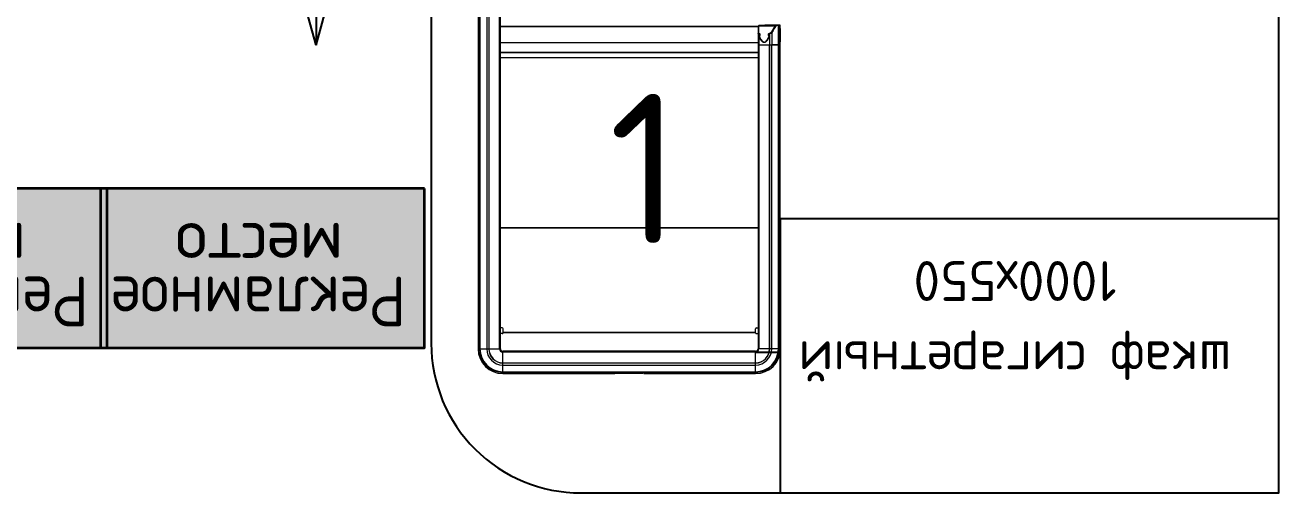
# Model space of a CAD drawing. Extents: x -150237 to 313168, y -187365 to 36962.
# Drawn here: x -33496 to -30981, y -166443 to -165503 of the extents above; entities that cross this region are included whole.
import ezdxf
from ezdxf.enums import TextEntityAlignment as Align

# ---------------------------------------------------------------- set-up
doc = ezdxf.new("R2010")
doc.units = 0
doc.header["$LTSCALE"] = 50
doc.layers.get('0').update_dxf_attribs({"linetype": 'CONTINUOUS'})
for name, color, linetype in [('оборудование', 90, 'CONTINUOUS'), ('Оборудование поставщиков', 5, 'CONTINUOUS'), ('товарные группы', 7, 'CONTINUOUS')]:
    doc.layers.add(name, color=color, linetype=linetype)
doc.layers.add('Стены', color=7, linetype='CONTINUOUS', lineweight=35)
doc.styles.get("Standard").update_dxf_attribs({"font": 'isocpeur.ttf'})

# ---------------------------------------------------------------- blocks, each defined once
blk = doc.blocks.new('*U72')
at = {"layer": 'оборудование', "color": 7}
for p, q in [((659.1, 325), (952.4, 405.4)), ((1641.9, 325), (659.1, 325)), ((659.1, 325), (952.4, 244.5))]:
    blk.add_line(p, q, dxfattribs=at)
at = {"layer": 'оборудование', "color": 1, "linetype": 'Continuous', "lineweight": 15}
for p, q in [((2250.3, 0), (49.7, 0)), ((49.7, -0.1), (49.7, 0)), ((49.7, -0.1), (49.7, -0.2)), ((49.7, -0.2), (49.7, -0.3)), ((49.7, -0.3), (49.7, -0.6)), ((49.7, -0.6), (49.7, -0.9)), ((49.7, -0.9), (49.7, -1.3)), ((49.7, -1.3), (49.7, -1.8)), ((49.7, -1.8), (49.7, -2.4)), ((2250.3, -2.4), (49.7, -2.4)), ((49.7, -2.4), (49.7, -3)), ((49.7, -3), (2250.3, -3)), ((49.7, -3.7), (49.7, -3)), ((49.7, -3.7), (49.8, -3.7)), ((49.8, -17.2), (49.7, -17.2)), ((49.7, -17.2), (49.7, -21.1)), ((2250.3, -21.3), (49.7, -21.3)), ((49.7, -21.3), (49.7, -21.7)), ((49.7, -21.7), (49.7, -42.9)), ((2250.3, -21.7), (49.7, -21.7)), ((2250.3, -3.7), (49.8, -3.7)), ((2250.3, -17.2), (49.8, -17.2)), ((0, -49.7), (0, -274)), ((2.3, -49.7), (2.3, -274.3)), ((3, -275), (3, -49.7)), ((3.7, -49.7), (3.7, -556.2)), ((17.2, -49.7), (17.2, -556.2)), ((17.2, -49.7), (21.1, -49.7)), ((21.3, -49.7), (21.3, -556.3)), ((21.3, -49.7), (21.7, -49.7)), ((21.7, -49.7), (21.7, -556.3)), ((21.7, -49.7), (42.9, -49.7)), ((42.9, -556.3), (42.9, -49.7)), ((42.9, -49.7), (43.3, -49.7)), ((43.3, -556.3), (43.3, -49.7)), ((43.3, -49.7), (44.7, -49.7)), ((44.7, -556.3), (44.7, -49.7)), ((49.7, -42.9), (2250.3, -42.9)), ((49.7, -42.9), (49.7, -43.3)), ((49.7, -43.3), (2250.3, -43.3)), ((49.7, -43.4), (49.7, -44.7)), ((49.7, -44.7), (2250.3, -44.7)), ((80.2, -48), (80.2, -44.7)), ((81.6, -50), (82.5, -50)), ((82.5, -50), (82.5, -556)), ((82.5, -50), (83.5, -50)), ((83.5, -50), (83.5, -556)), ((83.5, -50), (89.7, -50)), ((91.7, -48), (91.7, -44.7)), ((292.7, -44.7), (292.7, -561.3)), ((293.1, -44.7), (293.1, -561.3)), ((634.4, -44.7), (634.4, -561.3)), ((634.9, -44.7), (634.9, -561.3)), ((644.9, -44.7), (644.9, -561.3)), ((645.5, -44.7), (645.5, -561.3)), ((664.7, -44.7), (664.7, -561.3)), ((697.1, -44.7), (697.1, -561.4)), ((697.6, -44.7), (697.6, -561.6)), ((0, -274), (0.1, -274)), ((0, -274), (0, -274)), ((0.1, -274), (0.3, -274)), ((0.3, -274), (0.6, -274)), ((0.6, -274), (0.9, -274)), ((1, -276), (0.8, -276)), ((0.8, -276), (0.8, -276.2)), ((0.9, -274), (1.3, -274)), ((1.3, -274), (1.8, -274)), ((1.7, -275), (1.7, -278.2)), ((3.1, -275), (1.7, -275)), ((1.8, -274), (1.8, -274.3)), ((1.8, -274), (2.3, -274)), ((2.3, -274), (2.2, -274)), ((2.2, -274), (2.2, -274)), ((3.1, -275), (3, -275)), ((3.1, -330.9), (3.1, -275)), ((1, -278.2), (0.8, -278.2)), ((0.8, -278.2), (0.8, -327.5)), ((1, -278.2), (1, -327.7)), ((1.7, -278.2), (1.7, -327.7)), ((3.1, -278.2), (1.7, -278.2)), ((0, -332), (0, -556.3)), ((0.1, -332), (0, -332)), ((0, -332), (0, -332)), ((0.3, -332), (0.1, -332)), ((0.6, -332), (0.3, -332)), ((0.9, -332), (0.6, -332)), ((1, -327.5), (0.8, -327.5)), ((1.3, -332), (0.9, -332)), ((1.7, -327.7), (1, -327.7)), ((1.8, -332), (1.3, -332)), ((3.1, -327.7), (1.7, -327.7)), ((1.7, -327.7), (1.7, -331)), ((3.1, -331), (1.7, -331)), ((1.8, -331.6), (1.8, -332)), ((2.3, -332), (1.8, -332)), ((2.2, -331.9), (2.3, -331.9)), ((2.2, -332), (2.2, -331.9)), ((2.3, -331.6), (2.3, -556.3)), ((3, -556.3), (3, -330.9)), ((3, -330.9), (3.1, -330.9)), ((2.4, -556.3), (0, -556.3)), ((1.8, -556.3), (2.3, -556.3)), ((2.4, -556.3), (3, -556.3)), ((3.7, -556.3), (3, -556.3)), ((3.7, -556.3), (3.7, -556.2)), ((17.2, -556.2), (17.2, -556.3)), ((17.2, -556.3), (21.1, -556.3)), ((21.3, -556.3), (21.7, -556.3)), ((21.7, -556.3), (42.9, -556.3)), ((42.9, -556.3), (43.3, -556.3)), ((43.4, -556.3), (44.7, -556.3)), ((659.7, -561.3), (49.7, -561.3)), ((49.7, -562.7), (49.7, -561.3)), ((659.7, -562.7), (49.7, -562.7)), ((49.7, -563.1), (49.7, -562.7)), ((659.7, -563.1), (49.7, -563.1)), ((49.7, -584.3), (49.7, -563.1)), ((80.2, -558), (80.2, -561.3)), ((81.6, -556), (82.5, -556)), ((82.5, -556), (83.5, -556)), ((83.5, -556), (89.7, -556)), ((91.7, -558), (91.7, -561.3)), ((683.5, -561.3), (659.7, -561.3)), ((659.7, -561.3), (659.7, -562.7)), ((676.1, -562.7), (659.7, -562.7)), ((659.7, -562.7), (659.7, -563.1)), ((659.7, -563.1), (659.7, -584.3)), ((675.8, -563.1), (659.7, -563.1)), ((677.3, -564.1), (677.7, -564.4)), ((677.4, -563.1), (682.4, -563.1)), ((677.9, -563.4), (677.5, -563.1)), ((682.3, -563.6), (678.4, -563.6)), ((682.4, -563.1), (682.3, -563.6)), ((683.1, -563.2), (683, -563.7)), ((684.2, -562.6), (697.6, -562.6)), ((696.7, -561.3), (696.5, -561.3)), ((697, -561.4), (696.7, -561.3)), ((697.7, -562.6), (697.6, -562.6)), ((697.7, -595.2), (697.7, -562.6)), ((698.6, -573.2), (698.6, -564.1)), ((698.6, -564.1), (698.8, -564.1)), ((698.6, -573.2), (698.8, -573.2)), ((698.8, -573.2), (698.8, -564.1)), ((699.8, -573.5), (698.8, -573.5)), ((699.4, -575), (699.3, -575)), ((699.4, -573.5), (699.4, -575)), ((699.5, -596.4), (699.5, -576)), ((699.5, -576), (699.7, -576)), ((699.7, -576), (699.7, -596.4)), ((49.7, -584.3), (659.7, -584.3)), ((49.7, -584.7), (49.7, -584.3)), ((49.7, -584.7), (659.7, -584.7)), ((49.7, -588.8), (49.7, -584.9)), ((49.7, -588.8), (659.6, -588.8)), ((49.7, -602.3), (659.6, -602.3)), ((49.7, -603), (49.7, -602.3)), ((659.7, -603), (49.7, -603)), ((49.7, -603.7), (49.7, -603)), ((659.6, -588.8), (659.7, -588.8)), ((659.7, -602.3), (659.6, -602.3)), ((675.8, -584.3), (659.7, -584.3)), ((659.7, -584.3), (659.7, -584.7)), ((659.7, -584.7), (676.1, -584.7)), ((659.7, -584.7), (659.7, -588.8)), ((684.5, -588.8), (659.7, -588.8)), ((659.7, -602.3), (698.5, -602.3)), ((659.7, -602.6), (659.7, -602.3)), ((659.7, -602.6), (659.7, -603)), ((659.7, -603.1), (659.7, -603)), ((698.5, -603), (659.7, -603)), ((659.7, -603.1), (659.7, -606)), ((676.6, -584), (675.8, -584.3)), ((677.8, -582.9), (677.3, -583.3)), ((682.4, -584.4), (677.3, -584.4)), ((677.3, -584.4), (682.4, -584.4)), ((677.5, -584.3), (678.1, -583.9)), ((678.4, -583.7), (682.4, -583.7)), ((683.1, -583.7), (682.4, -583.7)), ((682.4, -583.7), (682.4, -584.4)), ((682.4, -584.4), (682.4, -584.4)), ((683.1, -584.4), (682.4, -584.4)), ((683.1, -583.7), (683.1, -584.4)), ((683.1, -584.4), (683.1, -584.5)), ((698.5, -597.5), (696.7, -596.3)), ((699.5, -596.4), (697.7, -595.2)), ((698.5, -602.3), (698.5, -603)), ((698.5, -603.7), (698.5, -603)), ((699.7, -596.4), (699.5, -596.4)), ((699.7, -602.5), (699.7, -602.8)), ((49.7, -603.7), (659.7, -603.7)), ((49.7, -604.2), (49.7, -603.7)), ((49.7, -604.9), (49.7, -603.7)), ((49.7, -604.7), (49.7, -604.2)), ((49.7, -605.1), (49.7, -604.7)), ((49.7, -605.4), (49.7, -605.1)), ((49.7, -605.7), (49.7, -605.4)), ((49.7, -605.7), (49.7, -605.4)), ((49.7, -605.9), (49.7, -605.7)), ((49.7, -605.8), (49.7, -605.7)), ((49.7, -606), (49.7, -605.9)), ((49.7, -606), (49.7, -605.9)), ((49.7, -606), (659.7, -606)), ((49.7, -606), (49.7, -606)), ((698.5, -603.7), (659.7, -603.7)), ((659.7, -605.9), (663.3, -605.9)), ((663.3, -605.6), (663.3, -605.5)), ((663.3, -605.8), (664.3, -605.8)), ((664.3, -605.1), (664.3, -605.2)), ((664.3, -605.9), (666.3, -605.9)), ((665.5, -605), (693.7, -605)), ((665.5, -605.1), (693.7, -605.1)), ((666.3, -605.7), (666.3, -605.3)), ((666.3, -605.9), (666.3, -605.7)), ((675.7, -605.9), (666.3, -605.9)), ((676.4, -605.9), (677.9, -605.9)), ((678.6, -605.8), (678.6, -605.9)), ((684.3, -605.9), (678.6, -605.9)), ((679.3, -605.9), (679.3, -605.9)), ((684.7, -605.9), (686.1, -605.9)), ((686.1, -605.8), (690.3, -605.8)), ((686.5, -605.8), (686.5, -605.9)), ((692.3, -605.9), (686.5, -605.9)), ((690.5, -605.4), (691, -605.4)), ((690.5, -605.5), (690.5, -605.4)), ((690.5, -605.4), (690.8, -605.4)), ((690.8, -605.5), (690.5, -605.5)), ((690.8, -605.4), (690.8, -605.5)), ((690.9, -605.4), (690.8, -605.4)), ((691.1, -605.4), (690.8, -605.4)), ((690.8, -605.4), (690.8, -605.4)), ((690.8, -605.4), (691, -605.4)), ((690.8, -605.4), (690.8, -605.4)), ((690.9, -605.4), (690.9, -605.4)), ((691.1, -605.4), (691.1, -605.4)), ((691.4, -605.5), (691.4, -605.4)), ((691.8, -605.5), (691.5, -605.5)), ((691.5, -605.5), (691.5, -605.5)), ((691.6, -605.4), (691.6, -605.4)), ((692.6, -605.9), (695.1, -605.9)), ((695.1, -605.2), (695.1, -605.1)), ((695.1, -605.2), (695.1, -605.9)), ((695.1, -605.8), (696.1, -605.8)), ((696.1, -605.2), (696.1, -605.9)), ((696.1, -605.9), (698.5, -605.9)), ((698.5, -605.9), (698.5, -603.7))]:
    blk.add_line(p, q, dxfattribs=at)
at = {"layer": 'оборудование', "color": 1, "linetype": 'Continuous', "lineweight": 15, "flags": 128}
for points in [[(677.5, -563.1), (677.6, -563.1), (677.6, -563.3), (677.6, -563.5), (677.5, -563.8), (677.3, -564.1)], [(677.9, -563.4), (678, -563.4), (678, -563.6), (678, -563.8), (677.9, -564.1), (677.7, -564.4)], [(684.2, -562.6), (684.2, -562.3), (684.2, -562.1), (684.1, -561.9), (684, -561.7), (683.9, -561.5), (683.8, -561.4), (683.7, -561.3), (683.5, -561.3)], [(677.5, -584.3), (677.5, -584.3), (677.6, -584.1), (677.6, -583.9), (677.5, -583.6), (677.3, -583.3)], [(677.8, -582.9), (678, -583.2), (678.1, -583.5), (678.1, -583.7), (678.1, -583.9), (678, -583.9)]]:
    blk.add_lwpolyline(points, dxfattribs=at)
at = {"layer": 'оборудование', "color": 1, "linetype": 'Continuous', "lineweight": 15}
for centre, radius, start, end in [((49.7, -49.7), 49.7, 90.0004, 180), ((49.7, -49.7), 47.3, 90, 180), ((49.7, -49.7), 46.7, 90, 180), ((49.7, -49.7), 46, 90, 180), ((49.7, -49.7), 32.5, 90, 180), ((49.7, -49.7), 28.4, 89.9975, 179.996), ((49.7, -49.7), 28, 90, 180), ((49.7, -49.7), 6.83, 90, 180), ((49.7, -49.7), 6.39, 89.9826, 180), ((49.7, -49.7), 5, 90, 180), ((82, -48.3), 1.79, 171.9509, 258.5802), ((89.7, -48), 2, 270, 0), ((1.7, -330.3), 0.7, 180, 270), ((49.7, -556.3), 49.7, 180.0004, 270), ((49.7, -556.3), 47.3, 180, 270), ((49.7, -556.3), 46.7, 180, 270), ((49.7, -556.3), 46, 180, 270), ((49.7, -556.3), 32.5, 180, 270), ((49.7, -556.3), 28.4, 179.9975, 269.996), ((49.7, -556.3), 28, 180, 270), ((49.7, -556.3), 6.83, 180, 270), ((49.7, -556.3), 6.39, 179.9826, 270), ((49.7, -556.3), 5, 180, 270), ((82, -557.8), 1.79, 101.4197, 188.0483), ((89.7, -558), 2, 0, 90), ((675.7, -563.1), 1.06, 339.1888, 20.7704), ((680.6, -572.6), 9.16, 75.0883, 79.3967), ((680.7, -572), 9.14, 75.1238, 79.4582), ((696.7, -562.4), 1.06, 350.3891, 89.6626), ((696.4, -562.5), 1.19, 355.9244, 73.3043), ((698.5, -576), 1.25, 0, 43.946), ((675.6, -584.3), 1.09, 340.8347, 19.5011), ((680.7, -599.8), 15.4, 81.2755, 83.8061), ((683.3, -587.1), 2.1, 306.4576, 340.3503), ((696.2, -594.9), 1.49, 286.4371, 349.0335), ((698.5, -604.6), 1.25, 270, 0)]:
    blk.add_arc(centre, radius, start, end, dxfattribs=at)
for centre, ratio, start_param in [((698.8, -402.8), 0.563237, 3.076466), ((699.9, -402.8), 0.624207, 3.076177)]:
    blk.add_ellipse(centre, major_axis=(0, 203), ratio=ratio, start_param=start_param, end_param=3.077671, dxfattribs=at)
for points, knots in [([(49.7, -2.4), (49.7, -1.7), (49.7, -0.5), (49.7, 0.1), (49.7, 0), (49.7, -0.1)], [0, 0, 0, 0, 0.464529, 0.929058, 1, 1, 1, 1]), ([(49.7, -2.4), (49.7, -2.4), (49.7, -2.4), (49.7, -2.7), (49.7, -2.9), (49.7, -3), (49.7, -3)], [0, 0, 0, 0, 0.312751, 0.625502, 0.938284, 1, 1, 1, 1]), ([(49.7, -3), (49.7, -3.1), (49.7, -3.3), (49.7, -3.6), (49.7, -3.6), (49.7, -3.7)], [0, 0, 0, 0, 0.323428, 0.646817, 1, 1, 1, 1]), ([(49.7, -3.7), (49.7, -4.5), (49.7, -5.6), (49.7, -7.8), (49.7, -10), (49.7, -12.9), (49.7, -15.8), (49.7, -17.2)], [0, 0, 0, 0, 0.292467, 0.4386, 0.585269, 0.791121, 1, 1, 1, 1]), ([(49.7, -3.7), (49.7, -4.4), (49.7, -5.6), (49.7, -7.8), (49.7, -10), (49.7, -12.9), (49.7, -15.8), (49.7, -17.2)], [0, 0, 0, 0, 0.294332, 0.441396, 0.589009, 0.793024, 1, 1, 1, 1]), ([(49.7, -17.2), (49.7, -17.6), (49.7, -18.4), (49.7, -19.8), (49.7, -20.7), (49.7, -21)], [0, 0, 0, 0, 0.388609, 0.777229, 1, 1, 1, 1]), ([(49.7, -21.3), (49.7, -21.3), (49.7, -21.2), (49.7, -21.3), (49.7, -21.5), (49.7, -21.7), (49.7, -21.7)], [0, 0, 0, 0, 0.017259, 0.412003, 0.806746, 1, 1, 1, 1]), ([(49.7, -21.7), (49.7, -22.4), (49.7, -23.8), (49.7, -26.2), (49.7, -28.8), (49.7, -31.5), (49.7, -34.2), (49.7, -36.9), (49.7, -39.4), (49.7, -41.4), (49.7, -42.5), (49.7, -42.9)], [0, 0, 0, 0, 0.116692, 0.233385, 0.350076, 0.466769, 0.583461, 0.700153, 0.816847, 0.93354, 1, 1, 1, 1]), ([(0, -49.7), (4.4, -49.7), (5.6, -49.7), (7.8, -49.7), (10, -49.7), (12.9, -49.7), (15.8, -49.7), (17.2, -49.7)], [0, 0, 0, 0, 0.294332, 0.441396, 0.589008, 0.793023, 1, 1, 1, 1]), ([(3.7, -49.7), (4.2, -49.7), (5.2, -49.7), (7.3, -49.7), (9.9, -49.7), (13.1, -49.7), (15.9, -49.7), (17.2, -49.7)], [0, 0, 0, 0, 0.210211, 0.410235, 0.599269, 0.80742, 1, 1, 1, 1]), ([(17.2, -49.7), (17.6, -49.7), (18.4, -49.7), (19.8, -49.7), (20.7, -49.7), (21, -49.7)], [0, 0, 0, 0, 0.388603, 0.777227, 1, 1, 1, 1]), ([(21.3, -49.7), (21.3, -49.7), (21.2, -49.7), (21.3, -49.7), (21.5, -49.7), (21.7, -49.7), (21.7, -49.7)], [0, 0, 0, 0, 0.023065, 0.415486, 0.807959, 1, 1, 1, 1]), ([(21.7, -49.7), (22.4, -49.7), (23.8, -49.7), (26.2, -49.7), (28.8, -49.7), (31.5, -49.7), (34.2, -49.7), (36.9, -49.7), (39.4, -49.7), (41.4, -49.7), (42.5, -49.7), (42.9, -49.7)], [0, 0, 0, 0, 0.116691, 0.233386, 0.350079, 0.466772, 0.583463, 0.700152, 0.816846, 0.933538, 1, 1, 1, 1]), ([(42.9, -49.7), (43, -49.7), (43.2, -49.7), (43.3, -49.7), (43.3, -49.7), (43.3, -49.7)], [0, 0, 0, 0, 0.397529, 0.795061, 1, 1, 1, 1]), ([(43.4, -49.7), (43.5, -49.7), (43.8, -49.7), (44.2, -49.7), (44.5, -49.7), (44.7, -49.7), (44.7, -49.7), (44.7, -49.7)], [0, 0, 0, 0, 0.0633, 0.34751, 0.631752, 0.915968, 1, 1, 1, 1]), ([(49.7, -43.3), (49.7, -43.3), (49.7, -43.3), (49.7, -43.1), (49.7, -42.9), (49.7, -42.9)], [0, 0, 0, 0, 0.397504, 0.795054, 1, 1, 1, 1]), ([(49.7, -43.5), (49.7, -43.5), (49.7, -43.8), (49.7, -44.2), (49.7, -44.5), (49.7, -44.7), (49.7, -44.7), (49.7, -44.7)], [0, 0, 0, 0, 0.042709, 0.333187, 0.623662, 0.914118, 1, 1, 1, 1]), ([(1.7, -275), (1.6, -275), (1.4, -275), (1.1, -275.1), (1, -275.4), (1, -275.6), (1, -275.7)], [0, 0, 0, 0, 0.249991, 0.5, 0.750009, 1, 1, 1, 1]), ([(1, -275.7), (1, -275.7), (1, -275.8), (1, -276.4), (1, -277.2), (1, -277.9), (1, -278.2)], [0, 0, 0, 0, 0.249998, 0.500003, 0.749998, 1, 1, 1, 1]), ([(2.4, -275), (2.3, -274.9), (2.1, -274.8), (1.9, -274.5), (1.8, -274.3), (1.8, -274.1), (2, -274), (2.1, -274), (2.2, -274)], [0, 0, 0, 0, 0.172559, 0.343744, 0.550557, 0.707464, 0.864947, 1, 1, 1, 1]), ([(2.3, -274.3), (2.3, -274.3), (2.3, -274.3), (2.4, -274.5), (2.6, -274.7), (2.8, -274.9), (3, -274.9), (3, -275)], [0, 0, 0, 0, 0.055691, 0.314582, 0.613528, 0.893735, 1, 1, 1, 1]), ([(1.7, -278.2), (1.6, -278.2), (1.4, -278.2), (1.1, -278.2), (1, -278.2), (1, -278.2), (1, -278.2)], [0, 0, 0, 0, 0.249991, 0.5, 0.750009, 1, 1, 1, 1]), ([(1, -327.7), (1, -328), (1, -328.5), (1, -329.1), (1, -329.5), (1, -329.9), (1, -330.2), (1, -330.2), (1, -330.3)], [0, 0, 0, 0, 0.239445, 0.369914, 0.500005, 0.630473, 0.760562, 1, 1, 1, 1]), ([(2.2, -331.9), (2.1, -331.9), (2, -331.9), (1.8, -331.8), (1.8, -331.6), (1.9, -331.4), (2, -331.2), (2.3, -331), (2.4, -330.9), (2.4, -330.9)], [0, 0, 0, 0, 0.14039, 0.280745, 0.423368, 0.579145, 0.759091, 0.964262, 1, 1, 1, 1]), ([(3, -330.9), (2.9, -331), (2.7, -331.1), (2.5, -331.4), (2.3, -331.6), (2.3, -331.6), (2.4, -331.6)], [0, 0, 0, 0, 0.265899, 0.594085, 0.924213, 1, 1, 1, 1]), ([(2.4, -556.3), (2.4, -556.3), (2.4, -556.3), (2.7, -556.3), (2.9, -556.3), (3, -556.3), (3, -556.3)], [0, 0, 0, 0, 0.312755, 0.625544, 0.938283, 1, 1, 1, 1]), ([(3, -556.3), (3.1, -556.3), (3.3, -556.3), (3.6, -556.3), (3.6, -556.3), (3.7, -556.3)], [0, 0, 0, 0, 0.323474, 0.646821, 1, 1, 1, 1]), ([(3.7, -556.3), (4.4, -556.3), (5.5, -556.3), (7.7, -556.3), (9.9, -556.3), (12.9, -556.3), (15.8, -556.3), (17.2, -556.3)], [0, 0, 0, 0, 0.292467, 0.438601, 0.585268, 0.79112, 1, 1, 1, 1]), ([(3.7, -556.3), (4.4, -556.3), (5.6, -556.3), (7.8, -556.3), (10, -556.3), (12.9, -556.3), (15.8, -556.3), (17.2, -556.3)], [0, 0, 0, 0, 0.294332, 0.441396, 0.589008, 0.793023, 1, 1, 1, 1]), ([(17.2, -556.3), (17.6, -556.3), (18.4, -556.3), (19.8, -556.3), (20.7, -556.3), (21, -556.3)], [0, 0, 0, 0, 0.388603, 0.777227, 1, 1, 1, 1]), ([(21.3, -556.3), (21.3, -556.3), (21.2, -556.3), (21.3, -556.3), (21.5, -556.3), (21.7, -556.3), (21.7, -556.3)], [0, 0, 0, 0, 0.017276, 0.412022, 0.806821, 1, 1, 1, 1]), ([(21.7, -556.3), (22.4, -556.3), (23.8, -556.3), (26.2, -556.3), (28.8, -556.3), (31.5, -556.3), (34.2, -556.3), (36.9, -556.3), (39.4, -556.3), (41.4, -556.3), (42.5, -556.3), (42.9, -556.3)], [0, 0, 0, 0, 0.116691, 0.233386, 0.350079, 0.466772, 0.583463, 0.700152, 0.816846, 0.933538, 1, 1, 1, 1]), ([(43.3, -556.3), (43.3, -556.3), (43.3, -556.3), (43.1, -556.3), (42.9, -556.3), (42.9, -556.3)], [0, 0, 0, 0, 0.397519, 0.795084, 1, 1, 1, 1]), ([(43.5, -556.3), (43.5, -556.3), (43.8, -556.3), (44.2, -556.3), (44.5, -556.3), (44.7, -556.3), (44.7, -556.3), (44.7, -556.3)], [0, 0, 0, 0, 0.042732, 0.333183, 0.623666, 0.914123, 1, 1, 1, 1]), ([(49.7, -562.6), (49.7, -562.5), (49.7, -562.2), (49.7, -561.8), (49.7, -561.5), (49.7, -561.3), (49.7, -561.3), (49.7, -561.3)], [0, 0, 0, 0, 0.063318, 0.347534, 0.631761, 0.915968, 1, 1, 1, 1]), ([(49.7, -563.1), (49.7, -563), (49.7, -562.8), (49.7, -562.7), (49.7, -562.7), (49.7, -562.7)], [0, 0, 0, 0, 0.397557, 0.795075, 1, 1, 1, 1]), ([(49.7, -584.3), (49.7, -583.6), (49.7, -582.2), (49.7, -579.8), (49.7, -577.2), (49.7, -574.5), (49.7, -571.8), (49.7, -569.1), (49.7, -566.6), (49.7, -564.6), (49.7, -563.5), (49.7, -563.1)], [0, 0, 0, 0, 0.116692, 0.233385, 0.350077, 0.466769, 0.583461, 0.700154, 0.816846, 0.933539, 1, 1, 1, 1]), ([(675.8, -584.3), (675.3, -584), (674.2, -583.3), (672.5, -582.2), (670.9, -581.1), (669.5, -580.1), (668.3, -579.2), (667.3, -578.3), (666.4, -577.4), (665.7, -576.6), (665.1, -575.7), (664.6, -574.8), (664.5, -573.7), (664.6, -572.9), (664.9, -572.2), (665.2, -571.6), (665.6, -570.9), (666.4, -570.1), (667.3, -569.2), (668.3, -568.3), (669.3, -567.4), (670.4, -566.7), (671.5, -565.9), (672.5, -565.2), (673.7, -564.4), (674.8, -563.8), (675.5, -563.3), (675.8, -563.1)], [0, 0, 0, 0, 0.062388, 0.124648, 0.194527, 0.249366, 0.292421, 0.334104, 0.373821, 0.407555, 0.436544, 0.467997, 0.499424, 0.530824, 0.546008, 0.562328, 0.591388, 0.625232, 0.665388, 0.707429, 0.750667, 0.790936, 0.831069, 0.875112, 0.912773, 0.963954, 1, 1, 1, 1]), ([(677.3, -583.3), (676.1, -582.7), (673.8, -581.6), (670.9, -579.9), (668.6, -578.4), (667, -577.1), (665.9, -576.1), (665.3, -575.2), (665.1, -574.7), (664.9, -574.3), (664.9, -573.7), (664.9, -573.2), (665.1, -572.5), (665.6, -571.8), (666.3, -571), (667.1, -570.3), (668, -569.5), (669.2, -568.7), (670.7, -567.7), (672.7, -566.5), (675, -565.3), (676.6, -564.5), (677.3, -564.1)], [0, 0, 0, 0, 0.124134, 0.248722, 0.316669, 0.37348, 0.436156, 0.452686, 0.467671, 0.483885, 0.499226, 0.514568, 0.530732, 0.56222, 0.59114, 0.625246, 0.662094, 0.703892, 0.750745, 0.831918, 0.916603, 1, 1, 1, 1]), ([(676.1, -562.7), (676.1, -562.7), (676, -562.7), (675.9, -562.9), (675.9, -563.1), (675.8, -563.1)], [0, 0, 0, 0, 0.458144, 0.698475, 1, 1, 1, 1]), ([(675.8, -563.1), (676, -563.2), (676.3, -563.3), (676.6, -563.4), (676.7, -563.5)], [0, 0, 0, 0, 0.4782743, 1, 1, 1, 1]), ([(676.7, -562.8), (676.6, -562.7), (676.5, -562.7), (676.4, -562.7), (676.3, -562.7), (676.2, -562.7), (676.2, -562.7), (676.1, -562.7)], [0, 0, 0, 0, 0.360171, 0.596355, 0.695736, 0.79252, 1, 1, 1, 1]), ([(677.5, -563.1), (677.4, -563), (677.1, -562.9), (676.8, -562.8), (676.7, -562.8)], [0, 0, 0, 0, 0.550043, 1, 1, 1, 1]), ([(676.7, -563.5), (676.8, -563.6), (677.1, -563.8), (677.2, -564), (677.3, -564.1)], [0, 0, 0, 0, 0.475253, 1, 1, 1, 1]), ([(683, -563.7), (682.9, -563.8), (682.9, -563.9), (682.8, -564.2), (682.5, -564.5), (681.7, -565), (680.6, -565.2), (679.1, -565.1), (678.2, -564.6), (677.7, -564.4)], [0, 0, 0, 0, 0.030615, 0.06326, 0.126217, 0.251697, 0.501509, 0.75024, 1, 1, 1, 1]), ([(679.7, -563.9), (679.3, -563.8), (678.7, -563.8), (678.1, -563.5), (677.9, -563.4)], [0, 0, 0, 0, 0.571981, 1, 1, 1, 1]), ([(682.3, -563.6), (682.3, -563.6), (681.9, -563.8), (681, -563.8), (680.1, -563.8), (679.7, -563.9)], [0, 0, 0, 0, 0.030237, 0.499301, 1, 1, 1, 1]), ([(682.4, -563.1), (682.4, -562.9), (682.4, -562.7), (682.6, -562.2), (682.8, -561.7), (683.1, -561.5), (683.3, -561.3), (683.4, -561.3), (683.5, -561.3)], [0, 0, 0, 0, 0.123071, 0.251574, 0.501014, 0.75148, 0.84399, 1, 1, 1, 1]), ([(683.1, -563.2), (683.1, -563.2), (683.1, -563), (683.3, -562.8), (683.7, -562.6), (684, -562.6), (684.2, -562.6)], [0, 0, 0, 0, 0.116273, 0.25154, 0.502552, 1, 1, 1, 1]), ([(696.5, -561.3), (695.3, -561.3), (692.9, -561.3), (688.5, -561.3), (685.2, -561.3), (683.5, -561.3)], [0, 0, 0, 0, 0.333227, 0.66676, 1, 1, 1, 1]), ([(698.8, -564.1), (698.7, -563.8), (698.7, -563.2), (698.3, -562.3), (697.7, -561.6), (697.2, -561.4), (697, -561.4)], [0, 0, 0, 0, 0.225818, 0.473594, 0.734097, 1, 1, 1, 1]), ([(697.7, -562.6), (697.8, -562.6), (698, -562.7), (698.3, -563), (698.5, -563.4), (698.6, -563.8), (698.6, -564), (698.6, -564.1)], [0, 0, 0, 0, 0.250672, 0.500425, 0.749604, 0.875703, 1, 1, 1, 1]), ([(698.6, -573.2), (698.6, -573.5), (698.6, -574.1), (698.8, -574.9), (699.1, -575.6), (699.4, -575.9), (699.5, -576)], [0, 0, 0, 0, 0.249218, 0.499057, 0.749259, 1, 1, 1, 1]), ([(699.4, -575.1), (699.3, -575), (699.1, -574.8), (698.9, -574.4), (698.8, -573.9), (698.8, -573.4), (698.8, -573.2)], [0, 0, 0, 0, 0.252342, 0.501316, 0.748424, 1, 1, 1, 1]), ([(699.5, -576), (699.6, -575.9), (699.6, -575.7), (699.6, -575.5), (699.5, -575.3), (699.4, -575.2), (699.4, -575.1)], [0, 0, 0, 0, 0.302382, 0.512752, 0.795151, 1, 1, 1, 1]), ([(49.7, -584.7), (49.7, -584.7), (49.7, -584.8), (49.7, -584.7), (49.7, -584.5), (49.7, -584.4), (49.7, -584.3)], [0, 0, 0, 0, 0.023065, 0.415478, 0.807912, 1, 1, 1, 1]), ([(49.7, -588.8), (49.7, -588.4), (49.7, -587.6), (49.7, -586.2), (49.7, -585.3), (49.7, -585)], [0, 0, 0, 0, 0.388613, 0.7772302, 1, 1, 1, 1]), ([(49.7, -602.3), (49.7, -601.8), (49.7, -600.8), (49.7, -598.7), (49.7, -596.1), (49.7, -592.9), (49.7, -590.1), (49.7, -588.8)], [0, 0, 0, 0, 0.210212, 0.410236, 0.59927, 0.80742, 1, 1, 1, 1]), ([(49.7, -602.3), (49.7, -601.6), (49.7, -600.4), (49.7, -598.2), (49.7, -596), (49.7, -593.1), (49.7, -590.2), (49.7, -588.8)], [0, 0, 0, 0, 0.294332, 0.441396, 0.589008, 0.793024, 1, 1, 1, 1]), ([(49.7, -602.3), (49.7, -602.4), (49.7, -602.4), (49.7, -602.7), (49.7, -602.9), (49.7, -603)], [0, 0, 0, 0, 0.32342, 0.64683, 1, 1, 1, 1]), ([(49.7, -603.7), (49.7, -603.6), (49.7, -603.6), (49.7, -603.3), (49.7, -603.1), (49.7, -603), (49.7, -603)], [0, 0, 0, 0, 0.312753, 0.625514, 0.938268, 1, 1, 1, 1]), ([(659.7, -602.3), (659.7, -601.6), (659.7, -600.5), (659.7, -598.3), (659.7, -596.1), (659.7, -593.1), (659.7, -590.2), (659.7, -588.8)], [0, 0, 0, 0, 0.292467, 0.438601, 0.585269, 0.791121, 1, 1, 1, 1]), ([(659.7, -588.8), (659.7, -589.8), (659.7, -591.7), (659.7, -594.1), (659.7, -596.2), (659.7, -598.5), (659.7, -600.6), (659.7, -601.8), (659.7, -602.3)], [0, 0, 0, 0, 0.135945, 0.273025, 0.408898, 0.545401, 0.771922, 1, 1, 1, 1]), ([(676.1, -584.7), (676.1, -584.7), (676, -584.7), (675.9, -584.5), (675.9, -584.4), (675.8, -584.3)], [0, 0, 0, 0, 0.378446, 0.665687, 1, 1, 1, 1]), ([(676.1, -584.7), (676.1, -584.7), (676.2, -584.7), (676.2, -584.7), (676.3, -584.7), (676.5, -584.7), (676.6, -584.7), (676.6, -584.7)], [0, 0, 0, 0, 0.214057, 0.310762, 0.408434, 0.640612, 1, 1, 1, 1]), ([(676.6, -584), (676.7, -583.9), (677, -583.7), (677.2, -583.4), (677.3, -583.3)], [0, 0, 0, 0, 0.475981, 1, 1, 1, 1]), ([(676.6, -584.7), (676.8, -584.7), (677.1, -584.6), (677.4, -584.4), (677.5, -584.3)], [0, 0, 0, 0, 0.448076, 1, 1, 1, 1]), ([(677.8, -582.9), (678.3, -582.7), (679.2, -582.2), (680.7, -582.1), (682, -582.4), (682.7, -582.9), (683, -583.3), (683.1, -583.5), (683.1, -583.7), (683.1, -583.7)], [0, 0, 0, 0, 0.24957, 0.498911, 0.748635, 0.873854, 0.936751, 0.969025, 1, 1, 1, 1]), ([(678.1, -583.9), (678.3, -583.8), (678.8, -583.5), (679.4, -583.5), (679.8, -583.4)], [0, 0, 0, 0, 0.429926, 1, 1, 1, 1]), ([(679.8, -583.4), (679.8, -583.4), (680.3, -583.4), (681, -583.5), (681.8, -583.5), (682.2, -583.6), (682.3, -583.7), (682.4, -583.7), (682.4, -583.7), (682.4, -583.7), (682.4, -583.7)], [0, 0, 0, 0, 0.026793, 0.514376, 0.761239, 0.929998, 0.975473, 0.989619, 0.995099, 1, 1, 1, 1]), ([(684.5, -588.8), (684.3, -588.6), (683.7, -588.1), (682.9, -587.1), (682.5, -586), (682.4, -585.1), (682.4, -584.7), (682.4, -584.4)], [0, 0, 0, 0, 0.2498766, 0.4997112, 0.7494325, 0.8758084, 1, 1, 1, 1]), ([(685.3, -587.8), (684.7, -587.5), (683.9, -586.9), (683.2, -585.8), (683, -585.1), (683.1, -584.7), (683.1, -584.5)], [0, 0, 0, 0, 0.498663, 0.748415, 0.876065, 1, 1, 1, 1]), ([(696.7, -596.3), (695.5, -595.6), (693.2, -594), (689.1, -591.5), (686.1, -589.7), (684.5, -588.8)], [0, 0, 0, 0, 0.334072, 0.665999, 1, 1, 1, 1]), ([(697.7, -595.2), (696.8, -594.6), (695.1, -593.5), (692.1, -591.7), (688.8, -589.8), (686.5, -588.5), (685.3, -587.8)], [0, 0, 0, 0, 0.243265, 0.500027, 0.749119, 1, 1, 1, 1]), ([(698.5, -597.5), (698.6, -597.5), (698.8, -597.4), (699.2, -597.1), (699.4, -596.8), (699.5, -596.5), (699.5, -596.4)], [0, 0, 0, 0, 0.242321, 0.500004, 0.757687, 1, 1, 1, 1]), ([(699.7, -596.4), (699.7, -596.5), (699.7, -596.8), (699.5, -597), (699.3, -597.2), (699.1, -597.4), (698.8, -597.5), (698.6, -597.5), (698.5, -597.5)], [0, 0, 0, 0, 0.239469, 0.38301, 0.500003, 0.64442, 0.760537, 1, 1, 1, 1]), ([(698.5, -602.3), (698.5, -601.7), (698.5, -600.5), (698.5, -598.5), (698.5, -597.5)], [0, 0, 0, 0, 0.515545, 1, 1, 1, 1]), ([(698.5, -602.3), (698.6, -602.3), (698.8, -602.3), (699.1, -602.2), (699.3, -602), (699.5, -601.8), (699.7, -601.5), (699.7, -601.2), (699.7, -601.1)], [0, 0, 0, 0, 0.208707, 0.34404, 0.499755, 0.645561, 0.777688, 1, 1, 1, 1]), ([(699.7, -602.5), (699.7, -602.6), (699.6, -602.7), (699.4, -602.9), (699.1, -602.9), (698.9, -603), (698.6, -603), (698.5, -603)], [0, 0, 0, 0, 0.249934, 0.498803, 0.632659, 0.760982, 1, 1, 1, 1]), ([(699.7, -602.8), (699.6, -602.9), (699.6, -603.1), (699.4, -603.3), (699.1, -603.5), (698.9, -603.7), (698.6, -603.7), (698.5, -603.7)], [0, 0, 0, 0, 0.164618, 0.402577, 0.560096, 0.712349, 1, 1, 1, 1]), ([(699.7, -601.1), (699.7, -600.7), (699.7, -599.9), (699.7, -598.3), (699.7, -597), (699.7, -596.4)], [0, 0, 0, 0, 0.33682, 0.67077, 1, 1, 1, 1]), ([(699.7, -601.1), (699.7, -601.2), (699.7, -601.2), (699.7, -601.6), (699.7, -602), (699.7, -602.3), (699.7, -602.5)], [0, 0, 0, 0, 0.245923, 0.500006, 0.754086, 1, 1, 1, 1]), ([(699.7, -602.7), (699.7, -602.7), (699.7, -602.6), (699.7, -602.5), (699.7, -602.5)], [0, 0, 0, 0, 0.517611, 1, 1, 1, 1]), ([(699.7, -604.6), (699.7, -604.6), (699.7, -604.4), (699.7, -603.1), (699.7, -602.5)], [0, 0, 0, 0, 0.5, 1, 1, 1, 1]), ([(49.7, -605.4), (49.7, -605.4), (49.7, -605.3), (49.7, -605.1), (49.7, -605)], [0, 0, 0, 0, 0.0769152, 1, 1, 1, 1]), ([(663.3, -605.2), (663.3, -605.2), (663.3, -605.2), (663.7, -605.1), (664.3, -605.1), (664.9, -605), (665.4, -605), (665.5, -605)], [0, 0, 0, 0, 0.215641, 0.431295, 0.646704, 0.861366, 1, 1, 1, 1]), ([(663.3, -605.1), (663.3, -605.5), (663.3, -605.9), (663.3, -605.8), (663.3, -605.7)], [0, 0, 0, 0, 0.858028, 1, 1, 1, 1]), ([(663.3, -605.8), (663.3, -605.9), (663.3, -606), (663.3, -605.6), (663.3, -605.2)], [0, 0, 0, 0, 0.141972, 1, 1, 1, 1]), ([(664.3, -605.2), (664.3, -605.2), (664.3, -605.2), (664.5, -605.2), (664.8, -605.1), (665.2, -605.1), (665.4, -605.1), (665.5, -605.1)], [0, 0, 0, 0, 0.215614, 0.431231, 0.646578, 0.8612, 1, 1, 1, 1]), ([(664.3, -605.8), (664.3, -605.9), (664.3, -606), (664.3, -605.6), (664.3, -605.2)], [0, 0, 0, 0, 0.141975, 1, 1, 1, 1]), ([(666.3, -605.3), (666.8, -605.3), (668.2, -605.3), (670.5, -605.4), (673.5, -605.5), (676.6, -605.6), (679.6, -605.7), (682.1, -605.8), (683.8, -605.9), (684.5, -605.9), (684.7, -605.9)], [0, 0, 0, 0, 0.0566397, 0.1700748, 0.2852216, 0.442319, 0.6039665, 0.7612589, 0.9231349, 1, 1, 1, 1]), ([(666.3, -605.6), (666.5, -605.6), (667.6, -605.6), (669.4, -605.6), (671.6, -605.7), (673.4, -605.7), (674.9, -605.8), (676.1, -605.8), (677.2, -605.8), (677.6, -605.8), (677.9, -605.8)], [0, 0, 0, 0, 0.041783, 0.209333, 0.376878, 0.544418, 0.62802, 0.795558, 0.879162, 1, 1, 1, 1]), ([(678.6, -605.9), (678.5, -605.9), (678.1, -605.9), (677.1, -605.9), (675.6, -605.9), (674.1, -605.8), (672.4, -605.8), (671, -605.8), (668.8, -605.7), (667.4, -605.7), (666.3, -605.7)], [0, 0, 0, 0, 0.038183, 0.191301, 0.344412, 0.497521, 0.573923, 0.727035, 0.80344, 1, 1, 1, 1]), ([(666.3, -605.7), (666.5, -605.7), (667.3, -605.8), (668.8, -605.8), (670.6, -605.8), (672.3, -605.8), (673.8, -605.9), (675, -605.9), (675.8, -605.9), (676.2, -605.9), (676.4, -605.9)], [0, 0, 0, 0, 0.039059, 0.19559, 0.35212, 0.508647, 0.66517, 0.821694, 0.899839, 1, 1, 1, 1]), ([(680.5, -605.7), (680.7, -605.7), (681.4, -605.6), (682.9, -605.6), (684.4, -605.5), (685.2, -605.5)], [0, 0, 0, 0, 0.106383, 0.533224, 1, 1, 1, 1]), ([(686.5, -605.9), (686.5, -605.9), (686.2, -605.9), (685.3, -605.9), (683.5, -605.8), (681.5, -605.7), (680.5, -605.7)], [0, 0, 0, 0, 0.0532, 0.266287, 0.62712, 1, 1, 1, 1]), ([(681.5, -605.6), (681.9, -605.6), (683.2, -605.7), (684.9, -605.8), (685.7, -605.8), (686.1, -605.8)], [0, 0, 0, 0, 0.188997, 0.658371, 1, 1, 1, 1]), ([(685.2, -605.5), (685.5, -605.5), (686.8, -605.6), (688.8, -605.7), (690.7, -605.8), (692, -605.9), (692.4, -605.9), (692.6, -605.9)], [0, 0, 0, 0, 0.072591, 0.363656, 0.654737, 0.868732, 1, 1, 1, 1]), ([(689.7, -605.4), (689.7, -605.4), (689.8, -605.4), (690, -605.4), (690.4, -605.3), (690.8, -605.3), (691.3, -605.3), (691.8, -605.3), (692.2, -605.4), (692.5, -605.4), (692.6, -605.4), (692.6, -605.4), (692.5, -605.5), (692.3, -605.5), (691.9, -605.5), (691.5, -605.5), (691, -605.5), (690.5, -605.5), (690.1, -605.5), (689.8, -605.5), (689.7, -605.4), (689.7, -605.4), (689.7, -605.4)], [0, 0, 0, 0, 0.053855, 0.107713, 0.161522, 0.215206, 0.268755, 0.322235, 0.375748, 0.429381, 0.483148, 0.500052, 0.553875, 0.6077, 0.661463, 0.715116, 0.768683, 0.822209, 0.875755, 0.929375, 0.983094, 1, 1, 1, 1]), ([(692.3, -605.4), (692.3, -605.4), (692.3, -605.5), (692.1, -605.5), (691.8, -605.5), (691.4, -605.5), (691, -605.5), (690.6, -605.5), (690.3, -605.5), (690, -605.5), (690, -605.4), (689.9, -605.4), (690, -605.4), (690.2, -605.4), (690.5, -605.4), (690.9, -605.3), (691.3, -605.3), (691.7, -605.4), (692, -605.4), (692.2, -605.4), (692.3, -605.4), (692.3, -605.4), (692.3, -605.4)], [0, 0, 0, 0, 0.053826, 0.107654, 0.161422, 0.215076, 0.268641, 0.322166, 0.37571, 0.429328, 0.483054, 0.499958, 0.553811, 0.607666, 0.661474, 0.715154, 0.768706, 0.822188, 0.875704, 0.929332, 0.983099, 1, 1, 1, 1]), ([(691.1, -605.4), (691.1, -605.4), (691.1, -605.4), (691, -605.4), (690.9, -605.4), (690.9, -605.4)], [0, 0, 0, 0, 0.327757, 0.5924092, 1, 1, 1, 1]), ([(691, -605.4), (691.1, -605.4), (691.2, -605.4), (691.3, -605.4), (691.4, -605.4), (691.4, -605.4)], [0, 0, 0, 0, 0.524248, 0.760754, 1, 1, 1, 1]), ([(691, -605.4), (691.1, -605.4), (691.1, -605.4), (691.2, -605.4), (691.3, -605.4), (691.3, -605.4)], [0, 0, 0, 0, 0.407283, 0.70132, 1, 1, 1, 1]), ([(691.4, -605.5), (691.3, -605.5), (691.3, -605.5), (691.2, -605.4), (691.1, -605.4), (691.1, -605.4)], [0, 0, 0, 0, 0.5612217, 0.7788249, 1, 1, 1, 1]), ([(691.4, -605.4), (691.3, -605.4), (691.3, -605.4), (691.2, -605.4), (691.1, -605.4), (691.1, -605.4)], [0, 0, 0, 0, 0.217208, 0.488309, 1, 1, 1, 1]), ([(691.3, -605.4), (691.3, -605.4), (691.3, -605.4), (691.4, -605.4), (691.4, -605.4), (691.4, -605.4)], [0, 0, 0, 0, 0.343471, 0.668845, 1, 1, 1, 1]), ([(691.6, -605.4), (691.5, -605.4), (691.5, -605.4), (691.4, -605.4), (691.3, -605.4), (691.3, -605.4)], [0, 0, 0, 0, 0.41074, 0.821352, 1, 1, 1, 1]), ([(691.3, -605.4), (691.3, -605.4), (691.3, -605.4), (691.4, -605.4), (691.4, -605.4), (691.4, -605.4)], [0, 0, 0, 0, 0.305668, 0.585177, 1, 1, 1, 1]), ([(691.4, -605.4), (691.4, -605.4), (691.5, -605.4), (691.6, -605.5), (691.6, -605.5), (691.6, -605.5)], [0, 0, 0, 0, 0.318156, 0.658529, 1, 1, 1, 1]), ([(691.4, -605.4), (691.5, -605.4), (691.5, -605.4), (691.6, -605.4), (691.6, -605.4), (691.6, -605.4)], [0, 0, 0, 0, 0.454156, 0.722898, 1, 1, 1, 1]), ([(691.4, -605.4), (691.4, -605.4), (691.4, -605.4), (691.4, -605.4), (691.4, -605.4), (691.4, -605.4)], [0, 0, 0, 0, 0.27333, 0.536415, 1, 1, 1, 1]), ([(691.4, -605.4), (691.4, -605.4), (691.4, -605.4), (691.4, -605.4), (691.4, -605.4), (691.4, -605.4)], [0, 0, 0, 0, 0.429714, 0.83856, 1, 1, 1, 1]), ([(691.7, -605.4), (691.7, -605.4), (691.7, -605.4), (691.6, -605.4), (691.6, -605.4), (691.6, -605.4)], [0, 0, 0, 0, 0.3765951, 0.8171205, 1, 1, 1, 1]), ([(691.6, -605.4), (691.6, -605.4), (691.7, -605.4), (691.7, -605.4), (691.7, -605.4), (691.7, -605.4)], [0, 0, 0, 0, 0.300905, 0.575383, 1, 1, 1, 1]), ([(693.7, -605), (694, -605), (694.5, -605), (695.2, -605.1), (695.7, -605.1), (696, -605.2), (696.1, -605.2), (696.1, -605.2)], [0, 0, 0, 0, 0.213649, 0.427277, 0.641342, 0.856247, 1, 1, 1, 1]), ([(693.7, -605.1), (693.9, -605.1), (694.2, -605.1), (694.6, -605.1), (694.9, -605.2), (695, -605.2), (695.1, -605.2), (695.1, -605.2)], [0, 0, 0, 0, 0.213721, 0.427439, 0.64153, 0.856383, 1, 1, 1, 1])]:
    blk.add_open_spline(points, degree=3, knots=knots, dxfattribs=at)
at = {"layer": 'Оборудование поставщиков'}
blk.add_line((42.9, -556.3), (42.9, -606), dxfattribs=at)
blk.add_lwpolyline([(2240.4, 94), (60.4, 94, 0.414214), (-239.6, -206), (-239.6, -1606), (2540.4, -1606), (2540.4, -206, 0.414214)], format="xyb", close=True, dxfattribs=at)
blk.add_lwpolyline([(-239.6, -1606), (310.4, -1606), (310.4, -606), (-239.6, -606)], close=True, dxfattribs=at)
at = {"layer": 'Оборудование поставщиков', "width": 0.96875}
for s, p in [('шкаф сигаретный', (65, -1076.9)), ('1000х550', (225.9, -1076.9))]:
    blk.add_text(s, height=80, rotation=90, dxfattribs=at).set_placement(p, align=Align.CENTER)
blk = doc.blocks.new('рекламное')
h = blk.add_hatch(color=7)
h.dxf.hatch_style = 1
h.paths.add_polyline_path([(0, -320), (0, 0), (-650, 0), (-650, -320)])
at = {"layer": 'Стены', "color": 5}
blk.add_lwpolyline([(-650, -320), (0, -320), (0, 0), (-650, 0)], close=True, dxfattribs=at)
at = {"layer": 'товарные группы', "color": 241, "width": 0.9}
blk.add_text('Рекламное', height=100, dxfattribs=at).set_placement((-317.2, -143.1), align=Align.CENTER)
at = {"layer": 'товарные группы', "color": 241}
blk.add_text('место', height=100, dxfattribs=at).set_placement((-318.8, -250.8), align=Align.CENTER)

msp = doc.modelspace()

# ---------------------------------------------------------------- block references
at = {"rotation": 90}
msp.add_blockref('*U72', (-32587.4, -166203.1), dxfattribs=at)
at = {"layer": 'Стены', "rotation": 180}
for p in [(-33981.4, -166151.2), (-33344.9, -166151.2)]:
    msp.add_blockref('рекламное', p, dxfattribs=at)

# ---------------------------------------------------------------- texts
at = {"width": 0.96875}
msp.add_text('1', height=300, dxfattribs=at).set_placement((-32252.7, -165941.6), align=Align.CENTER)

doc.saveas('drawing.dxf')
